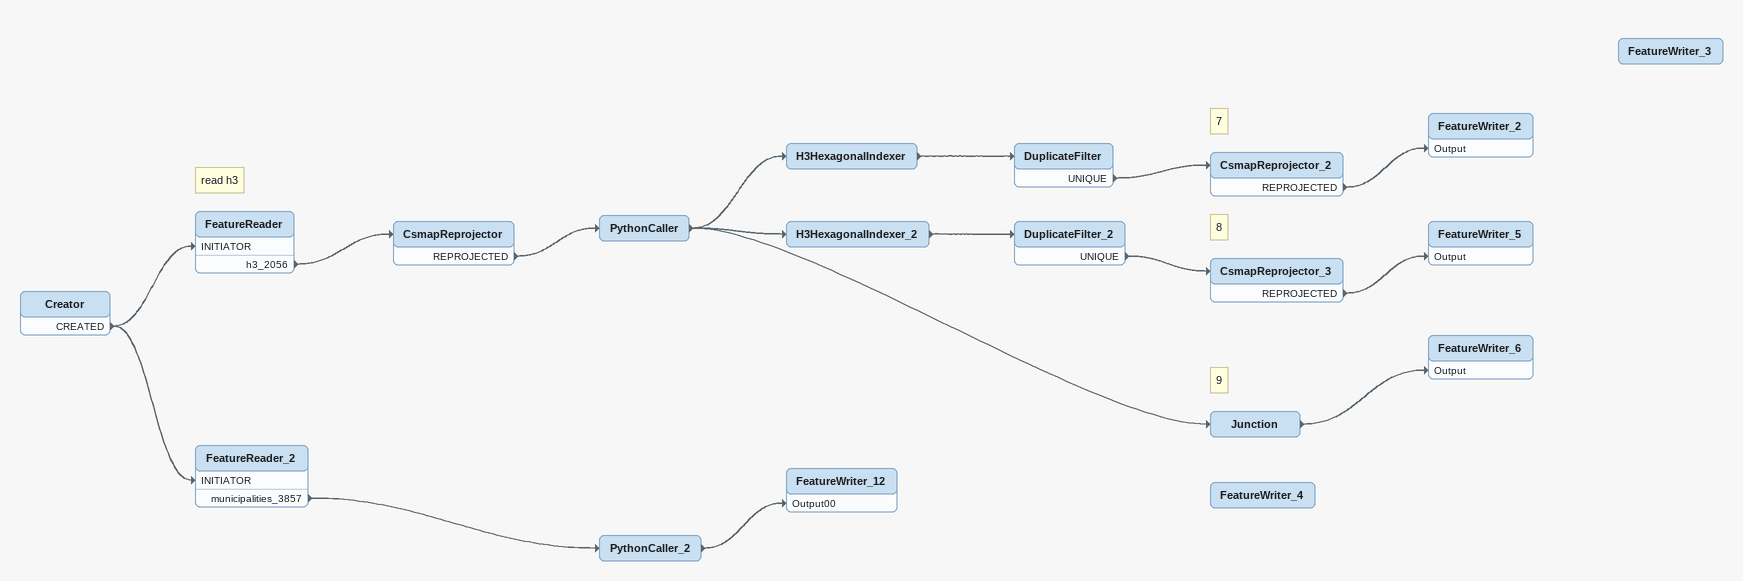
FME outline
Creator
    CREATED -> FeatureReader [INITIATOR]
    CREATED -> FeatureReader_2 [INITIATOR]
Note: read h3
FeatureReader
    h3_2056 -> CsmapReprojector
CsmapReprojector
    REPROJECTED -> PythonCaller
PythonCaller
    -> Junction
    -> H3HexagonalIndexer_2
    -> H3HexagonalIndexer
H3HexagonalIndexer
    -> DuplicateFilter
DuplicateFilter
    UNIQUE -> CsmapReprojector_2
Note: 7
CsmapReprojector_2
    REPROJECTED -> FeatureWriter_2 [Output]
FeatureWriter_2
H3HexagonalIndexer_2
    -> DuplicateFilter_2
DuplicateFilter_2
    UNIQUE -> CsmapReprojector_3
Note: 8
CsmapReprojector_3
    REPROJECTED -> FeatureWriter_5 [Output]
FeatureWriter_5
Note: 9
Junction
    -> FeatureWriter_6 [Output]
FeatureWriter_6
FeatureReader_2
    municipalities_3857 -> PythonCaller_2
PythonCaller_2
    -> FeatureWriter_12 [Output00]
FeatureWriter_12
FeatureWriter_4
FeatureWriter_3
